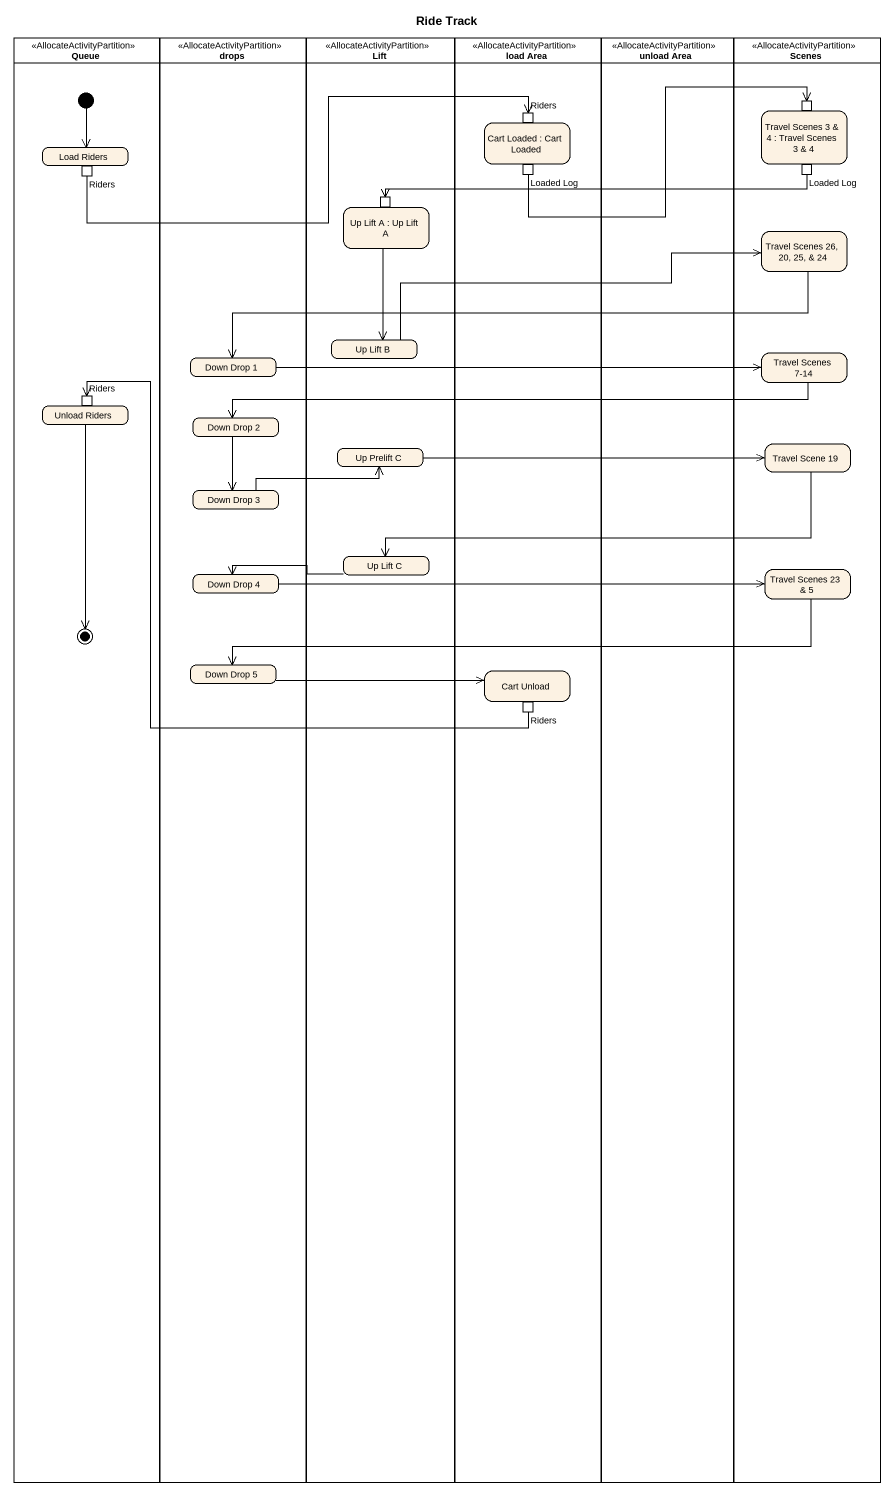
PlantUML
@startuml
title Ride Track
hide empty description
state "Queue" as Queue_ <<AllocateActivityPartition>> {
  state "Load Riders" as Load_Riders {
    state "Riders" as Riders_2 <<outputPin>>
  }
  state "Unload Riders" as Unload_Riders {
    state "Riders" as Riders_3 <<inputPin>>
  }
  [*] --> Load_Riders
  Unload_Riders --> [*]
}
state drops <<AllocateActivityPartition>> {
  state "Down Drop 1" as Down_Drop_1
  state "Down Drop 2" as Down_Drop_2
  state "Down Drop 3" as Down_Drop_3
  state "Down Drop 4" as Down_Drop_4
  state "Down Drop 5" as Down_Drop_5
}
state Lift <<AllocateActivityPartition>> {
  state "Up Lift A : Up Lift A" as Up_Lift_A {
    state pin2 <<inputPin>>
  }
  state "Up Lift B" as Up_Lift_B
  state "Up Prelift C" as Up_Prelift_C
  state "Up Lift C" as Up_Lift_C
}
state "load Area" as load_Area <<AllocateActivityPartition>> {
  state "Cart Loaded : Cart Loaded" as Cart_Loaded {
    state Riders <<inputPin>>
    state "Loaded Log" as Loaded_Log <<outputPin>>
  }
  state "Cart Unload" as Cart_Unload {
    state "Riders" as Riders_4 <<outputPin>>
  }
}
state "unload Area" as unload_Area <<AllocateActivityPartition>>
state Scenes <<AllocateActivityPartition>> {
  state "Travel Scenes 3 & 4 : Travel Scenes 3 & 4" as Travel_Scenes_3_4 {
    state pin1 <<inputPin>>
    state "Loaded Log" as Loaded_Log_2 <<outputPin>>
  }
  state "Travel Scenes 26, 20, 25, & 24" as Travel_Scenes_26_20_25_24
  state "Travel Scenes 7-14" as Travel_Scenes_7_14
  state "Travel Scene 19" as Travel_Scene_19
  state "Travel Scenes 23 & 5" as Travel_Scenes_23_5
}
Riders_2 -right-> Riders
Loaded_Log -right-> pin1
Loaded_Log_2 -left-> pin2
Up_Lift_A --> Up_Lift_B
Travel_Scenes_26_20_25_24 -left-> Down_Drop_1
Up_Lift_B -right-> Travel_Scenes_26_20_25_24
Down_Drop_1 -right-> Travel_Scenes_7_14
Travel_Scenes_7_14 -left-> Down_Drop_2
Down_Drop_2 --> Down_Drop_3
Up_Prelift_C -right-> Travel_Scene_19
Travel_Scene_19 -left-> Up_Lift_C
Down_Drop_3 -right-> Up_Prelift_C
Up_Lift_C -left-> Down_Drop_4
Travel_Scenes_23_5 -left-> Down_Drop_5
Down_Drop_4 -right-> Travel_Scenes_23_5
Down_Drop_5 -right-> Cart_Unload
Riders_4 -up-> Riders_3
@enduml
